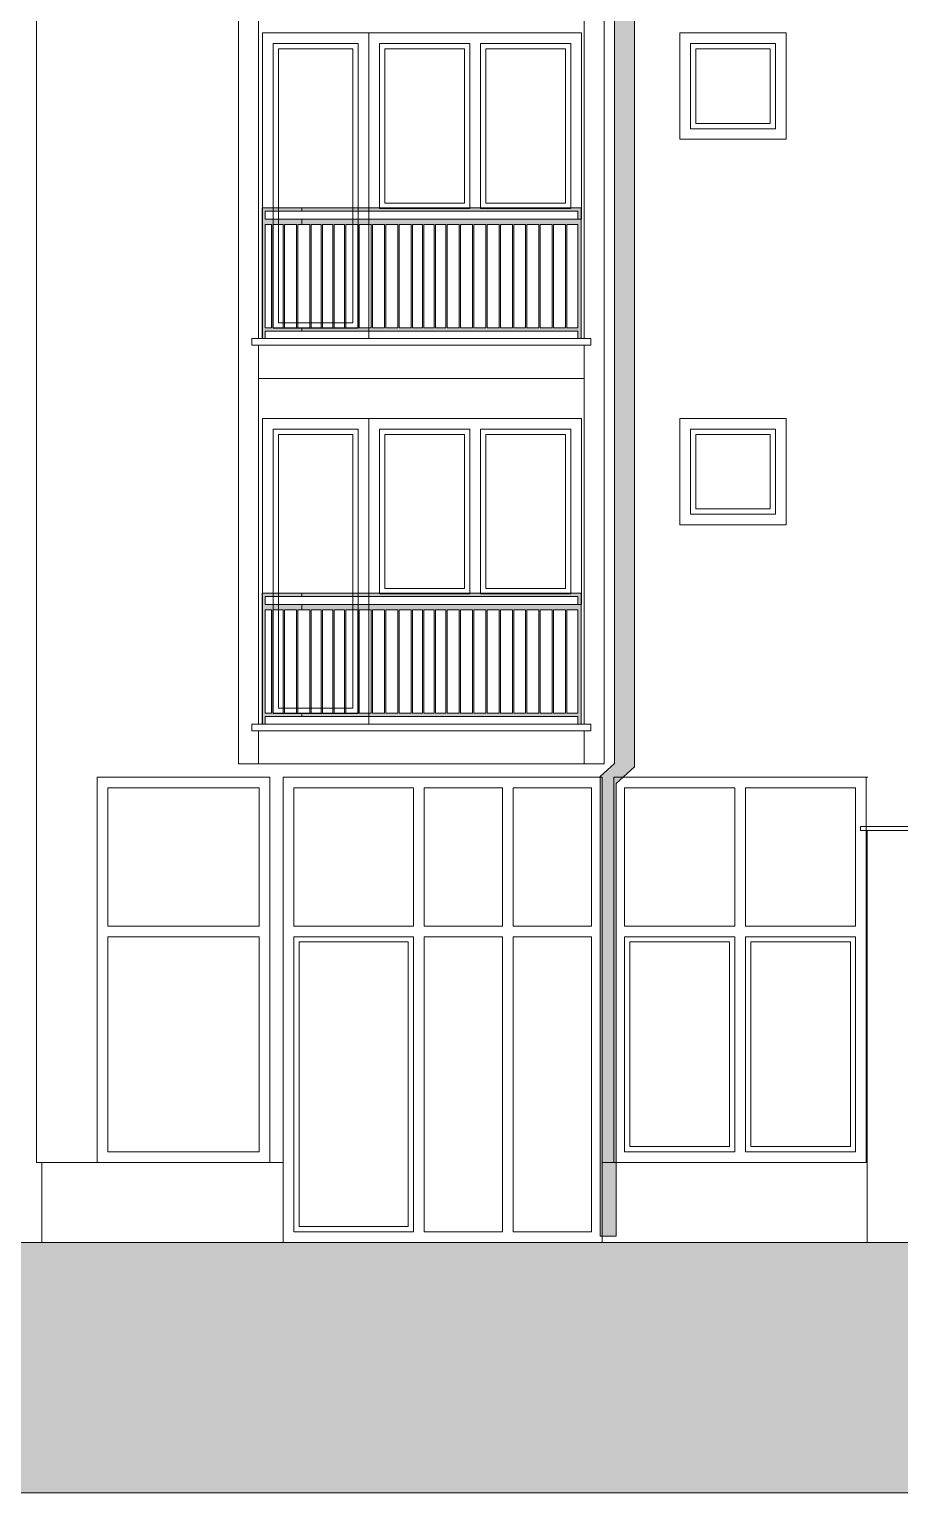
# Model space of a CAD drawing. Header units: millimetres. Extents: x 2791058 to 2855058, y -67651 to -18651.
# Drawn here: x 2804951 to 2811501, y -41406 to -30394 of the extents above; entities that cross this region are included whole.
import ezdxf

# ---------------------------------------------------------------- set-up
doc = ezdxf.new("R2010")
doc.units = ezdxf.units.MM
doc.header["$MEASUREMENT"] = 0
doc.linetypes.add('Hidden Line', pattern=[195.611112, 141.111112, -54.5])
for name, color, linetype, lineweight in [('2D Drafting - General_Pen_No__1', 7, 'Continuous', 0), ('Exterior walls_Pen_No__1', 7, 'Continuous', 0), ('Lines_Pen_No__20', 1, 'Continuous', 0), ('Lines_Pen_No__60', 230, 'Continuous', 0), ('Shell - Roof_Pen_No__20', 1, 'Continuous', 0), ('Shell - Roof_Pen_No__21', 7, 'Continuous', 0)]:
    doc.layers.add(name, color=color, linetype=linetype, lineweight=lineweight)
doc.layers.add('2D Drafting - General_Pen_No__61', color=7, linetype='Continuous', lineweight=0, true_color=0x6a6a6a)
doc.layers.add('Structural - Bearing_Pen_No__61', color=7, linetype='Continuous', lineweight=0, true_color=0x6a6a6a)
doc.layers.add('Exterior walls', color=7, linetype='Continuous')

# ---------------------------------------------------------------- blocks, each defined once
blk = doc.blocks.new('Wall_1', base_point=(2809429, -24372))
at = {"layer": 'Exterior walls', "linetype": 'Continuous', "lineweight": 0}
blk.add_hatch(color=255, dxfattribs=at).paths.add_polyline_path([(2809354, -24372), (2809354, -35919), (2809504, -35945), (2809504, -24372)])
at = {"layer": 'Exterior walls_Pen_No__1', "color": 7, "linetype": 'Continuous', "lineweight": 0, "flags": 128}
for points in [[(2809354, -24372), (2809354, -35919)], [(2809504, -35945), (2809504, -24372)]]:
    blk.add_lwpolyline(points, dxfattribs=at)
blk = doc.blocks.new('Wall_5', base_point=(2809306, -39476))
at = {"layer": 'Exterior walls', "linetype": 'Continuous', "lineweight": 0}
blk.add_hatch(color=255, dxfattribs=at).paths.add_polyline_path([(2809366, -39476), (2809366, -36069), (2809246, -36016), (2809246, -39476)])
at = {"layer": 'Exterior walls_Pen_No__1', "color": 7, "linetype": 'Continuous', "lineweight": 0, "flags": 128}
for points in [[(2809246, -36016), (2809246, -39476)], [(2809366, -39476), (2809366, -36069)], [(2809246, -39476), (2809366, -39476)]]:
    blk.add_lwpolyline(points, dxfattribs=at)
blk = doc.blocks.new('Wall_6', base_point=(2809306, -36043))
at = {"layer": 'Exterior walls', "linetype": 'Continuous', "lineweight": 0}
blk.add_hatch(color=255, dxfattribs=at).paths.add_polyline_path([(2809366, -36069), (2809504, -35945), (2809354, -35919), (2809246, -36016)])
at = {"layer": 'Exterior walls_Pen_No__1', "color": 7, "linetype": 'Continuous', "lineweight": 0, "flags": 128}
for points in [[(2809354, -35919), (2809246, -36016)], [(2809366, -36069), (2809504, -35945)]]:
    blk.add_lwpolyline(points, dxfattribs=at)

msp = doc.modelspace()

# ---------------------------------------------------------------- hatches: boundary and pattern name
at = {"layer": '2D Drafting - General_Pen_No__61', "linetype": 'Continuous', "lineweight": 0, "true_color": 0x6a6a6a}
msp.add_hatch(color=251, dxfattribs=at).paths.add_polyline_path([(2799992.964, -39522.015), (2840201.628, -39522.015), (2840201.628, -41406.171), (2799992.964, -41406.171)])
at = {"layer": 'Structural - Bearing_Pen_No__61', "linetype": 'Continuous', "lineweight": 0, "true_color": 0x6a6a6a}
h = msp.add_hatch(color=251, dxfattribs=at)
h.paths.add_polyline_path([(2806702.754, -31736.789), (2806702.754, -32722.015), (2806726.754, -32722.015), (2806726.754, -32664.515), (2807002.754, -32664.515), (2807002.754, -32639.515), (2806970.754, -32639.515), (2806970.754, -31862.015), (2807002.754, -31862.015), (2807002.754, -31822.015), (2806726.754, -31822.015), (2806726.754, -31762.015), (2807002.754, -31762.015), (2807002.754, -31736.789), (2806726.754, -31736.789)])
h.paths.add_polyline_path([(2806726.754, -31862.015), (2806773.254, -31862.015), (2806773.254, -32639.515), (2806726.754, -32639.515)], flags=0)
h.paths.add_polyline_path([(2806783.254, -31862.015), (2806860.754, -31862.015), (2806860.753, -32639.515), (2806783.254, -32639.515)], flags=0)
h.paths.add_polyline_path([(2806870.754, -31862.015), (2806960.754, -31862.015), (2806960.754, -32639.515), (2806870.754, -32639.515)], flags=0)
h = msp.add_hatch(color=251, dxfattribs=at)
h.paths.add_polyline_path([(2807002.754, -32664.515), (2809078.754, -32664.515), (2809078.754, -32722.015), (2809102.754, -32722.015), (2809102.754, -31736.789), (2809078.754, -31736.789), (2807002.754, -31736.789), (2807002.754, -31762.015), (2809078.754, -31762.015), (2809078.754, -31822.015), (2807002.754, -31822.015), (2807002.754, -31862.015), (2807060.754, -31862.015), (2807060.754, -32639.515), (2807002.754, -32639.515)])
h.paths.add_polyline_path([(2807070.754, -32639.515), (2807070.754, -31862.015), (2807148.254, -31862.015), (2807148.254, -32639.515)], flags=0)
h.paths.add_polyline_path([(2807235.754, -32639.515), (2807158.254, -32639.515), (2807158.254, -31862.015), (2807235.754, -31862.015)], flags=0)
h.paths.add_polyline_path([(2807245.754, -31862.015), (2807323.254, -31862.015), (2807323.253, -32639.515), (2807245.754, -32639.515)], flags=0)
h.paths.add_polyline_path([(2807423.254, -32639.515), (2807333.254, -32639.515), (2807333.254, -31862.015), (2807423.254, -31862.015)], flags=0)
h.paths.add_polyline_path([(2807433.254, -32639.515), (2807433.254, -31862.015), (2807523.254, -31862.015), (2807523.254, -32639.515)], flags=0)
h.paths.add_polyline_path([(2807533.254, -31862.015), (2807623.254, -31862.015), (2807623.254, -32639.515), (2807533.254, -32639.515)], flags=0)
h.paths.add_polyline_path([(2807633.254, -31862.015), (2807723.254, -31862.015), (2807723.254, -32639.515), (2807633.254, -32639.515)], flags=0)
h.paths.add_polyline_path([(2807733.254, -32639.515), (2807733.254, -31862.015), (2807823.254, -31862.015), (2807823.254, -32639.515)], flags=0)
h.paths.add_polyline_path([(2807910.754, -32639.515), (2807833.254, -32639.515), (2807833.254, -31862.015), (2807910.754, -31862.015)], flags=0)
h.paths.add_polyline_path([(2807920.754, -31862.015), (2807998.254, -31862.015), (2807998.254, -32639.515), (2807920.754, -32639.515)], flags=0)
h.paths.add_polyline_path([(2808008.254, -31862.015), (2808085.754, -31862.015), (2808085.754, -32639.515), (2808008.254, -32639.515)], flags=0)
h.paths.add_polyline_path([(2808095.754, -32639.515), (2808095.754, -31862.015), (2808185.754, -31862.015), (2808185.754, -32639.515)], flags=0)
h.paths.add_polyline_path([(2808285.754, -32639.515), (2808195.754, -32639.515), (2808195.754, -31862.015), (2808285.754, -31862.015)], flags=0)
h.paths.add_polyline_path([(2808385.754, -32639.515), (2808295.754, -32639.515), (2808295.754, -31862.015), (2808385.754, -31862.015)], flags=0)
h.paths.add_polyline_path([(2808395.754, -32639.515), (2808395.754, -31862.015), (2808485.754, -31862.015), (2808485.754, -32639.515)], flags=0)
h.paths.add_polyline_path([(2808495.754, -32639.515), (2808495.754, -31862.015), (2808585.754, -31862.015), (2808585.754, -32639.515)], flags=0)
h.paths.add_polyline_path([(2808595.754, -31862.015), (2808685.754, -31862.015), (2808685.754, -32639.515), (2808595.754, -32639.515)], flags=0)
h.paths.add_polyline_path([(2808695.754, -32639.515), (2808695.754, -31862.015), (2808785.754, -31862.015), (2808785.754, -32639.515)], flags=0)
h.paths.add_polyline_path([(2808795.754, -31862.015), (2808885.754, -31862.015), (2808885.754, -32639.515), (2808795.754, -32639.515)], flags=0)
h.paths.add_polyline_path([(2808895.754, -32639.515), (2808895.754, -31862.015), (2808985.754, -31862.015), (2808985.754, -32639.515)], flags=0)
h.paths.add_polyline_path([(2808995.754, -31862.015), (2809078.754, -31862.015), (2809078.754, -32639.515), (2808995.754, -32639.515)], flags=0)
h = msp.add_hatch(color=251, dxfattribs=at)
h.paths.add_polyline_path([(2806702.754, -34636.789), (2806702.754, -35622.015), (2806726.754, -35622.015), (2806726.754, -35564.515), (2807002.754, -35564.515), (2807002.754, -35539.515), (2806970.754, -35539.515), (2806970.754, -34762.015), (2807002.754, -34762.015), (2807002.754, -34722.015), (2806726.754, -34722.015), (2806726.754, -34662.015), (2807002.754, -34662.015), (2807002.754, -34636.789), (2806726.754, -34636.789)])
h.paths.add_polyline_path([(2806726.754, -34762.015), (2806773.254, -34762.015), (2806773.254, -35539.515), (2806726.754, -35539.515)], flags=0)
h.paths.add_polyline_path([(2806783.254, -34762.015), (2806860.754, -34762.015), (2806860.753, -35539.515), (2806783.254, -35539.515)], flags=0)
h.paths.add_polyline_path([(2806870.754, -34762.015), (2806960.754, -34762.015), (2806960.754, -35539.515), (2806870.754, -35539.515)], flags=0)
h = msp.add_hatch(color=251, dxfattribs=at)
h.paths.add_polyline_path([(2807002.754, -35564.515), (2809078.754, -35564.515), (2809078.754, -35622.015), (2809102.754, -35622.015), (2809102.754, -34636.789), (2809078.754, -34636.789), (2807002.754, -34636.789), (2807002.754, -34662.015), (2809078.754, -34662.015), (2809078.754, -34722.015), (2807002.754, -34722.015), (2807002.754, -34762.015), (2807060.754, -34762.015), (2807060.754, -35539.515), (2807002.754, -35539.515)])
h.paths.add_polyline_path([(2807070.754, -35539.515), (2807070.754, -34762.015), (2807148.254, -34762.015), (2807148.254, -35539.515)], flags=0)
h.paths.add_polyline_path([(2807235.754, -35539.515), (2807158.254, -35539.515), (2807158.254, -34762.015), (2807235.754, -34762.015)], flags=0)
h.paths.add_polyline_path([(2807245.754, -34762.015), (2807323.254, -34762.015), (2807323.253, -35539.515), (2807245.754, -35539.515)], flags=0)
h.paths.add_polyline_path([(2807423.254, -35539.515), (2807333.254, -35539.515), (2807333.254, -34762.015), (2807423.254, -34762.015)], flags=0)
h.paths.add_polyline_path([(2807433.254, -35539.515), (2807433.254, -34762.015), (2807523.254, -34762.015), (2807523.254, -35539.515)], flags=0)
h.paths.add_polyline_path([(2807533.254, -34762.015), (2807623.254, -34762.015), (2807623.254, -35539.515), (2807533.254, -35539.515)], flags=0)
h.paths.add_polyline_path([(2807633.254, -34762.015), (2807723.254, -34762.015), (2807723.254, -35539.515), (2807633.254, -35539.515)], flags=0)
h.paths.add_polyline_path([(2807733.254, -35539.515), (2807733.254, -34762.015), (2807823.254, -34762.015), (2807823.254, -35539.515)], flags=0)
h.paths.add_polyline_path([(2807910.754, -35539.515), (2807833.254, -35539.515), (2807833.254, -34762.015), (2807910.754, -34762.015)], flags=0)
h.paths.add_polyline_path([(2807920.754, -34762.015), (2807998.254, -34762.015), (2807998.254, -35539.515), (2807920.754, -35539.515)], flags=0)
h.paths.add_polyline_path([(2808008.254, -34762.015), (2808085.754, -34762.015), (2808085.754, -35539.515), (2808008.254, -35539.515)], flags=0)
h.paths.add_polyline_path([(2808095.754, -35539.515), (2808095.754, -34762.015), (2808185.754, -34762.015), (2808185.754, -35539.515)], flags=0)
h.paths.add_polyline_path([(2808285.754, -35539.515), (2808195.754, -35539.515), (2808195.754, -34762.015), (2808285.754, -34762.015)], flags=0)
h.paths.add_polyline_path([(2808385.754, -35539.515), (2808295.754, -35539.515), (2808295.754, -34762.015), (2808385.754, -34762.015)], flags=0)
h.paths.add_polyline_path([(2808395.754, -35539.515), (2808395.754, -34762.015), (2808485.754, -34762.015), (2808485.754, -35539.515)], flags=0)
h.paths.add_polyline_path([(2808495.754, -35539.515), (2808495.754, -34762.015), (2808585.754, -34762.015), (2808585.754, -35539.515)], flags=0)
h.paths.add_polyline_path([(2808595.754, -34762.015), (2808685.754, -34762.015), (2808685.754, -35539.515), (2808595.754, -35539.515)], flags=0)
h.paths.add_polyline_path([(2808695.754, -35539.515), (2808695.754, -34762.015), (2808785.754, -34762.015), (2808785.754, -35539.515)], flags=0)
h.paths.add_polyline_path([(2808795.754, -34762.015), (2808885.754, -34762.015), (2808885.754, -35539.515), (2808795.754, -35539.515)], flags=0)
h.paths.add_polyline_path([(2808895.754, -35539.515), (2808895.754, -34762.015), (2808985.754, -34762.015), (2808985.754, -35539.515)], flags=0)
h.paths.add_polyline_path([(2808995.754, -34762.015), (2809078.754, -34762.015), (2809078.754, -35539.515), (2808995.754, -35539.515)], flags=0)

# ---------------------------------------------------------------- linework, layer by layer
at = {"layer": '2D Drafting - General_Pen_No__1', "color": 7, "linetype": 'Continuous', "lineweight": 0, "flags": 128}
msp.add_lwpolyline([(2799992.964, -39522.015), (2840201.628, -39522.015), (2840201.628, -41406.171), (2799992.964, -41406.171)], close=True, dxfattribs=at)
at = {"layer": 'Lines_Pen_No__20', "color": 1, "linetype": 'Hidden Line', "lineweight": 0}
for p, q in [((2806705.664, -30562.015), (2806705.664, -30422.015)), ((2806705.664, -30422.015), (2809105.664, -30422.015)), ((2809105.664, -30562.015), (2809105.664, -30422.015)), ((2809845.952, -30562.015), (2809845.952, -30422.015)), ((2810645.952, -30422.015), (2809845.952, -30422.015)), ((2809845.952, -30562.015), (2809845.952, -30422.015)), ((2810645.952, -30562.015), (2810645.952, -30422.015)), ((2806705.664, -33462.015), (2806705.664, -33322.015)), ((2806705.664, -33322.015), (2809105.664, -33322.015)), ((2809105.664, -33462.015), (2809105.664, -33322.015)), ((2809845.952, -33462.015), (2809845.952, -33322.015)), ((2810645.952, -33322.015), (2809845.952, -33322.015)), ((2809845.952, -33462.015), (2809845.952, -33322.015)), ((2810645.952, -33462.015), (2810645.952, -33322.015))]:
    msp.add_line(p, q, dxfattribs=at)
at = {"layer": 'Lines_Pen_No__20', "color": 1, "linetype": 'Continuous', "lineweight": 0}
for p, q in [((2808265.664, -31742.015), (2808265.664, -30502.015)), ((2808345.664, -31742.015), (2808345.664, -30502.015)), ((2808225.664, -31702.015), (2808225.664, -30542.015)), ((2808385.664, -31702.015), (2808385.664, -30542.015)), ((2808225.664, -34602.015), (2808225.664, -33442.015)), ((2808265.664, -34642.015), (2808265.664, -33402.015)), ((2808345.664, -34642.015), (2808345.664, -33402.015)), ((2808385.664, -34602.015), (2808385.664, -33442.015)), ((2810259.124, -37142.015), (2810259.124, -36102.015)), ((2810339.124, -37142.015), (2810339.124, -36102.015)), ((2806681.321, -37142.015), (2805541.321, -37142.015)), ((2809429.124, -37142.015), (2810259.124, -37142.015)), ((2810339.124, -37142.015), (2811169.124, -37142.015)), ((2806681.321, -37222.015), (2805541.321, -37222.015)), ((2809429.124, -37222.015), (2810259.124, -37222.015)), ((2810219.124, -37262.015), (2809469.124, -37262.015)), ((2810219.124, -38802.015), (2810219.124, -37262.015)), ((2810259.124, -38842.015), (2810259.124, -37222.015)), ((2810339.124, -38842.015), (2810339.124, -37222.015)), ((2810339.124, -37222.015), (2811169.124, -37222.015)), ((2810379.124, -38802.015), (2810379.124, -37262.015)), ((2810379.124, -37262.015), (2811129.124, -37262.015)), ((2810219.124, -38802.015), (2809469.124, -38802.015)), ((2810379.124, -38802.015), (2811129.124, -38802.015))]:
    msp.add_line(p, q, dxfattribs=at)
for points in [[(2807505.664, -32722.015), (2806705.664, -32722.015), (2806705.664, -30422.015), (2807505.664, -30422.015)], [(2807425.664, -32642.015), (2806785.664, -32642.015), (2806785.664, -30502.015), (2807425.664, -30502.015)], [(2809105.664, -30422.015), (2807505.664, -30422.015), (2807505.664, -31822.015), (2809105.664, -31822.015)], [(2809845.952, -30422.015), (2810645.952, -30422.015), (2810645.952, -31222.015), (2809845.952, -31222.015)], [(2809925.952, -30502.015), (2810565.952, -30502.015), (2810565.952, -31142.015), (2809925.952, -31142.015)], [(2807385.664, -32602.015), (2806825.664, -32602.015), (2806825.664, -30542.015), (2807385.664, -30542.015)], [(2809965.952, -30542.015), (2810525.952, -30542.015), (2810525.952, -31102.015), (2809965.952, -31102.015)], [(2807505.664, -35622.015), (2806705.664, -35622.015), (2806705.664, -33322.015), (2807505.664, -33322.015)], [(2809105.664, -33322.015), (2807505.664, -33322.015), (2807505.664, -34722.015), (2809105.664, -34722.015)], [(2809845.952, -33322.015), (2810645.952, -33322.015), (2810645.952, -34122.015), (2809845.952, -34122.015)], [(2807425.664, -35542.015), (2806785.664, -35542.015), (2806785.664, -33402.015), (2807425.664, -33402.015)], [(2807385.664, -35502.015), (2806825.664, -35502.015), (2806825.664, -33442.015), (2807385.664, -33442.015)], [(2809925.952, -33402.015), (2810565.952, -33402.015), (2810565.952, -34042.015), (2809925.952, -34042.015)], [(2809965.952, -33442.015), (2810525.952, -33442.015), (2810525.952, -34002.015), (2809965.952, -34002.015)], [(2806761.321, -38922.015), (2805461.321, -38922.015), (2805461.321, -36022.015), (2806761.321, -36022.015)], [(2809349.124, -38922.015), (2811249.124, -38922.015), (2811249.124, -36022.015), (2809349.124, -36022.015)]]:
    msp.add_lwpolyline(points, close=True, dxfattribs=at)
for points in [[(2808265.664, -30502.015), (2807585.664, -30502.015), (2807585.664, -31742.015), (2808265.664, -31742.015)], [(2808345.664, -31742.015), (2809025.664, -31742.015), (2809025.664, -30502.015), (2808345.664, -30502.015)], [(2808225.664, -30542.015), (2807625.664, -30542.015), (2807625.664, -31702.015), (2808225.664, -31702.015)], [(2808385.664, -31702.015), (2808985.664, -31702.015), (2808985.664, -30542.015), (2808385.664, -30542.015)], [(2808265.664, -33402.015), (2807585.664, -33402.015), (2807585.664, -34642.015), (2808265.664, -34642.015)], [(2808225.664, -33442.015), (2807625.664, -33442.015), (2807625.664, -34602.015), (2808225.664, -34602.015)], [(2808345.664, -34642.015), (2809025.664, -34642.015), (2809025.664, -33402.015), (2808345.664, -33402.015)], [(2808385.664, -34602.015), (2808985.664, -34602.015), (2808985.664, -33442.015), (2808385.664, -33442.015)], [(2805541.321, -37142.015), (2805541.321, -36102.015), (2806681.321, -36102.015), (2806681.321, -37142.015)], [(2810259.124, -36102.015), (2809429.124, -36102.015), (2809429.124, -37142.015)], [(2811169.124, -37142.015), (2811169.124, -36102.015), (2810339.124, -36102.015)], [(2806681.321, -37222.015), (2806681.321, -38842.015), (2805541.321, -38842.015), (2805541.321, -37222.015)], [(2809429.124, -37222.015), (2809429.124, -38842.015), (2810259.124, -38842.015)], [(2809469.124, -38802.015), (2809469.124, -37262.015)], [(2810339.124, -38842.015), (2811169.124, -38842.015), (2811169.124, -37222.015)], [(2811129.124, -38802.015), (2811129.124, -37262.015)], [(2810339.124, -38842.015), (2811129.124, -38842.015)]]:
    msp.add_lwpolyline(points, dxfattribs=at)
at = {"layer": 'Lines_Pen_No__60', "color": 230, "linetype": 'Continuous', "lineweight": 0}
for p, q in [((2807841.321, -37142.015), (2807841.321, -36102.015)), ((2807921.321, -37142.015), (2807921.321, -36102.015)), ((2808511.321, -37142.015), (2808511.321, -36102.015)), ((2808591.321, -37142.015), (2808591.321, -36102.015)), ((2806941.321, -37142.015), (2807841.321, -37142.015)), ((2807921.321, -37142.015), (2808511.321, -37142.015)), ((2808591.321, -37142.015), (2809181.321, -37142.015)), ((2806941.321, -37222.015), (2807841.321, -37222.015)), ((2806981.321, -37262.015), (2807801.321, -37262.015)), ((2807801.321, -39402.015), (2807801.321, -37262.015)), ((2807841.321, -39442.015), (2807841.321, -37222.015)), ((2807921.321, -39442.015), (2807921.321, -37222.015)), ((2807921.321, -37222.015), (2808511.321, -37222.015)), ((2808511.321, -39442.015), (2808511.321, -37222.015)), ((2808591.321, -39442.015), (2808591.321, -37222.015)), ((2808591.321, -37222.015), (2809181.321, -37222.015))]:
    msp.add_line(p, q, dxfattribs=at)
msp.add_lwpolyline([(2806861.321, -39522.015), (2809261.321, -39522.015), (2809261.321, -36022.015), (2806861.321, -36022.015)], close=True, dxfattribs=at)
for points in [[(2807841.321, -36102.015), (2806941.321, -36102.015), (2806941.321, -37142.015)], [(2808511.321, -36102.015), (2807921.321, -36102.015)], [(2809181.321, -37142.015), (2809181.321, -36102.015), (2808591.321, -36102.015)], [(2806941.321, -37222.015), (2806941.321, -39442.015), (2807841.321, -39442.015)], [(2806981.321, -37262.015), (2806981.321, -39402.015), (2807801.321, -39402.015)], [(2808591.321, -39442.015), (2809181.321, -39442.015), (2809181.321, -37222.015)], [(2807921.321, -39442.015), (2808511.321, -39442.015)]]:
    msp.add_lwpolyline(points, dxfattribs=at)
at = {"layer": 'Shell - Roof_Pen_No__20', "color": 1, "linetype": 'Continuous', "lineweight": 0}
for p, q in [((2810645.952, -30422.015), (2809845.952, -30422.015)), ((2809845.952, -30422.015), (2809845.952, -31222.015)), ((2810645.952, -31222.015), (2810645.952, -30422.015)), ((2809845.952, -31222.015), (2810645.952, -31222.015)), ((2810645.952, -33322.015), (2809845.952, -33322.015)), ((2809845.952, -33322.015), (2809845.952, -34122.015)), ((2810645.952, -34122.015), (2810645.952, -33322.015)), ((2809845.952, -34122.015), (2810645.952, -34122.015))]:
    msp.add_line(p, q, dxfattribs=at)
at = {"layer": 'Shell - Roof_Pen_No__21', "color": 7, "linetype": 'Continuous', "lineweight": 0}
for p, q in [((2805005.754, -24372.015), (2805005.754, -38922.015)), ((2806525.754, -24372.015), (2806525.754, -35922.015)), ((2809275.754, -24372.015), (2809275.754, -35922.015)), ((2806675.754, -29872.015), (2806675.754, -32722.015)), ((2809125.754, -29872.015), (2809125.754, -32722.015)), ((2810645.952, -30422.015), (2809845.952, -30422.015)), ((2809845.952, -30422.015), (2809845.952, -31222.015)), ((2810645.952, -31222.015), (2810645.952, -30422.015)), ((2809845.952, -31222.015), (2810645.952, -31222.015)), ((2806625.754, -32772.015), (2806625.754, -32722.015)), ((2806625.754, -32722.015), (2806675.754, -32722.015)), ((2806675.754, -32772.015), (2806625.754, -32772.015)), ((2806675.754, -32722.015), (2809125.754, -32722.015)), ((2806675.754, -32772.015), (2806675.754, -33022.015)), ((2806675.754, -32772.015), (2809125.754, -32772.015)), ((2806675.754, -32772.015), (2806675.754, -35622.015)), ((2809175.754, -32722.015), (2809125.754, -32722.015)), ((2809125.754, -32772.015), (2809125.754, -33022.015)), ((2809125.754, -32772.015), (2809175.754, -32772.015)), ((2809125.754, -32772.015), (2809125.754, -35622.015)), ((2809175.754, -32772.015), (2809175.754, -32722.015)), ((2806675.754, -33022.015), (2809125.754, -33022.015)), ((2810645.952, -33322.015), (2809845.952, -33322.015)), ((2809845.952, -33322.015), (2809845.952, -34122.015)), ((2810645.952, -34122.015), (2810645.952, -33322.015)), ((2809845.952, -34122.015), (2810645.952, -34122.015)), ((2806625.754, -35672.015), (2806625.754, -35622.015)), ((2806625.754, -35622.015), (2806675.754, -35622.015)), ((2806675.754, -35672.015), (2806625.754, -35672.015)), ((2806675.754, -35622.015), (2809125.754, -35622.015)), ((2806675.754, -35672.015), (2806675.754, -35922.015)), ((2806675.754, -35672.015), (2809125.754, -35672.015)), ((2806675.754, -35672.015), (2806675.754, -35922.015)), ((2809175.754, -35622.015), (2809125.754, -35622.015)), ((2809125.754, -35672.015), (2809125.754, -35922.015)), ((2809125.754, -35672.015), (2809175.754, -35672.015)), ((2809125.754, -35672.015), (2809125.754, -35922.015)), ((2809175.754, -35672.015), (2809175.754, -35622.015)), ((2806525.754, -35922.015), (2809275.754, -35922.015)), ((2806761.321, -36022.015), (2805461.321, -36022.015)), ((2805461.321, -36022.015), (2805461.321, -38922.015)), ((2806761.321, -38922.015), (2806761.321, -36022.015)), ((2811261.321, -36022.015), (2809361.321, -36022.015)), ((2811205.754, -36422.015), (2811205.754, -36392.015)), ((2811205.754, -36392.015), (2811725.754, -36392.015)), ((2811375.754, -36422.015), (2811205.754, -36422.015)), ((2811255.754, -36422.015), (2811255.754, -39522.015)), ((2811375.754, -36422.015), (2811675.754, -36422.015)), ((2806861.321, -38922.015), (2805005.754, -38922.015)), ((2805045.754, -39522.015), (2805045.754, -38922.015)), ((2805461.321, -38922.015), (2806761.321, -38922.015)), ((2811255.754, -38922.015), (2809261.321, -38922.015)), ((2809361.321, -38922.015), (2811255.754, -38922.015)), ((2805125.754, -39522.015), (2824967.109, -39522.015))]:
    msp.add_line(p, q, dxfattribs=at)
at = {"layer": 'Structural - Bearing_Pen_No__61', "color": 251, "linetype": 'Continuous', "lineweight": 0, "true_color": 0x6a6a6a, "flags": 128}
for points in [[(2806702.754, -31736.789), (2806702.754, -32722.015), (2806726.754, -32722.015), (2806726.754, -32664.515), (2807002.754, -32664.515), (2807002.754, -32639.515), (2806970.754, -32639.515), (2806970.754, -31862.015), (2807002.754, -31862.015), (2807002.754, -31822.015), (2806726.754, -31822.015), (2806726.754, -31762.015), (2807002.754, -31762.015), (2807002.754, -31736.789), (2806726.754, -31736.789)], [(2807002.754, -32664.515), (2809078.754, -32664.515), (2809078.754, -32722.015), (2809102.754, -32722.015), (2809102.754, -31736.789), (2809078.754, -31736.789), (2807002.754, -31736.789), (2807002.754, -31762.015), (2809078.754, -31762.015), (2809078.754, -31822.015), (2807002.754, -31822.015), (2807002.754, -31862.015), (2807060.754, -31862.015), (2807060.754, -32639.515), (2807002.754, -32639.515)], [(2806726.754, -31862.015), (2806773.254, -31862.015), (2806773.254, -32639.515), (2806726.754, -32639.515)], [(2806783.254, -31862.015), (2806860.754, -31862.015), (2806860.753, -32639.515), (2806783.254, -32639.515)], [(2806870.754, -31862.015), (2806960.754, -31862.015), (2806960.754, -32639.515), (2806870.754, -32639.515)], [(2807070.754, -32639.515), (2807070.754, -31862.015), (2807148.254, -31862.015), (2807148.254, -32639.515)], [(2807235.754, -32639.515), (2807158.254, -32639.515), (2807158.254, -31862.015), (2807235.754, -31862.015)], [(2807245.754, -31862.015), (2807323.254, -31862.015), (2807323.253, -32639.515), (2807245.754, -32639.515)], [(2807423.254, -32639.515), (2807333.254, -32639.515), (2807333.254, -31862.015), (2807423.254, -31862.015)], [(2807433.254, -32639.515), (2807433.254, -31862.015), (2807523.254, -31862.015), (2807523.254, -32639.515)], [(2807533.254, -31862.015), (2807623.254, -31862.015), (2807623.254, -32639.515), (2807533.254, -32639.515)], [(2807633.254, -31862.015), (2807723.254, -31862.015), (2807723.254, -32639.515), (2807633.254, -32639.515)], [(2807733.254, -32639.515), (2807733.254, -31862.015), (2807823.254, -31862.015), (2807823.254, -32639.515)], [(2807910.754, -32639.515), (2807833.254, -32639.515), (2807833.254, -31862.015), (2807910.754, -31862.015)], [(2807920.754, -31862.015), (2807998.254, -31862.015), (2807998.254, -32639.515), (2807920.754, -32639.515)], [(2808008.254, -31862.015), (2808085.754, -31862.015), (2808085.754, -32639.515), (2808008.254, -32639.515)], [(2808095.754, -32639.515), (2808095.754, -31862.015), (2808185.754, -31862.015), (2808185.754, -32639.515)], [(2808285.754, -32639.515), (2808195.754, -32639.515), (2808195.754, -31862.015), (2808285.754, -31862.015)], [(2808385.754, -32639.515), (2808295.754, -32639.515), (2808295.754, -31862.015), (2808385.754, -31862.015)], [(2808395.754, -32639.515), (2808395.754, -31862.015), (2808485.754, -31862.015), (2808485.754, -32639.515)], [(2808495.754, -32639.515), (2808495.754, -31862.015), (2808585.754, -31862.015), (2808585.754, -32639.515)], [(2808595.754, -31862.015), (2808685.754, -31862.015), (2808685.754, -32639.515), (2808595.754, -32639.515)], [(2808695.754, -32639.515), (2808695.754, -31862.015), (2808785.754, -31862.015), (2808785.754, -32639.515)], [(2808795.754, -31862.015), (2808885.754, -31862.015), (2808885.754, -32639.515), (2808795.754, -32639.515)], [(2808895.754, -32639.515), (2808895.754, -31862.015), (2808985.754, -31862.015), (2808985.754, -32639.515)], [(2808995.754, -31862.015), (2809078.754, -31862.015), (2809078.754, -32639.515), (2808995.754, -32639.515)], [(2806702.754, -34636.789), (2806702.754, -35622.015), (2806726.754, -35622.015), (2806726.754, -35564.515), (2807002.754, -35564.515), (2807002.754, -35539.515), (2806970.754, -35539.515), (2806970.754, -34762.015), (2807002.754, -34762.015), (2807002.754, -34722.015), (2806726.754, -34722.015), (2806726.754, -34662.015), (2807002.754, -34662.015), (2807002.754, -34636.789), (2806726.754, -34636.789)], [(2807002.754, -35564.515), (2809078.754, -35564.515), (2809078.754, -35622.015), (2809102.754, -35622.015), (2809102.754, -34636.789), (2809078.754, -34636.789), (2807002.754, -34636.789), (2807002.754, -34662.015), (2809078.754, -34662.015), (2809078.754, -34722.015), (2807002.754, -34722.015), (2807002.754, -34762.015), (2807060.754, -34762.015), (2807060.754, -35539.515), (2807002.754, -35539.515)], [(2806726.754, -34762.015), (2806773.254, -34762.015), (2806773.254, -35539.515), (2806726.754, -35539.515)], [(2806783.254, -34762.015), (2806860.754, -34762.015), (2806860.753, -35539.515), (2806783.254, -35539.515)], [(2806870.754, -34762.015), (2806960.754, -34762.015), (2806960.754, -35539.515), (2806870.754, -35539.515)], [(2807070.754, -35539.515), (2807070.754, -34762.015), (2807148.254, -34762.015), (2807148.254, -35539.515)], [(2807235.754, -35539.515), (2807158.254, -35539.515), (2807158.254, -34762.015), (2807235.754, -34762.015)], [(2807245.754, -34762.015), (2807323.254, -34762.015), (2807323.253, -35539.515), (2807245.754, -35539.515)], [(2807423.254, -35539.515), (2807333.254, -35539.515), (2807333.254, -34762.015), (2807423.254, -34762.015)], [(2807433.254, -35539.515), (2807433.254, -34762.015), (2807523.254, -34762.015), (2807523.254, -35539.515)], [(2807533.254, -34762.015), (2807623.254, -34762.015), (2807623.254, -35539.515), (2807533.254, -35539.515)], [(2807633.254, -34762.015), (2807723.254, -34762.015), (2807723.254, -35539.515), (2807633.254, -35539.515)], [(2807733.254, -35539.515), (2807733.254, -34762.015), (2807823.254, -34762.015), (2807823.254, -35539.515)], [(2807910.754, -35539.515), (2807833.254, -35539.515), (2807833.254, -34762.015), (2807910.754, -34762.015)], [(2807920.754, -34762.015), (2807998.254, -34762.015), (2807998.254, -35539.515), (2807920.754, -35539.515)], [(2808008.254, -34762.015), (2808085.754, -34762.015), (2808085.754, -35539.515), (2808008.254, -35539.515)], [(2808095.754, -35539.515), (2808095.754, -34762.015), (2808185.754, -34762.015), (2808185.754, -35539.515)], [(2808285.754, -35539.515), (2808195.754, -35539.515), (2808195.754, -34762.015), (2808285.754, -34762.015)], [(2808385.754, -35539.515), (2808295.754, -35539.515), (2808295.754, -34762.015), (2808385.754, -34762.015)], [(2808395.754, -35539.515), (2808395.754, -34762.015), (2808485.754, -34762.015), (2808485.754, -35539.515)], [(2808495.754, -35539.515), (2808495.754, -34762.015), (2808585.754, -34762.015), (2808585.754, -35539.515)], [(2808595.754, -34762.015), (2808685.754, -34762.015), (2808685.754, -35539.515), (2808595.754, -35539.515)], [(2808695.754, -35539.515), (2808695.754, -34762.015), (2808785.754, -34762.015), (2808785.754, -35539.515)], [(2808795.754, -34762.015), (2808885.754, -34762.015), (2808885.754, -35539.515), (2808795.754, -35539.515)], [(2808895.754, -35539.515), (2808895.754, -34762.015), (2808985.754, -34762.015), (2808985.754, -35539.515)], [(2808995.754, -34762.015), (2809078.754, -34762.015), (2809078.754, -35539.515), (2808995.754, -35539.515)]]:
    msp.add_lwpolyline(points, close=True, dxfattribs=at)

# ---------------------------------------------------------------- block references
at = {"layer": 'Exterior walls', "color": 7, "lineweight": 0}
for name, p in [('Wall_1', (2809428.911, -24372.015)), ('Wall_6', (2809306.007, -36042.785)), ('Wall_5', (2809306.007, -39476.14))]:
    msp.add_blockref(name, p, dxfattribs=at)

doc.saveas('drawing.dxf')
